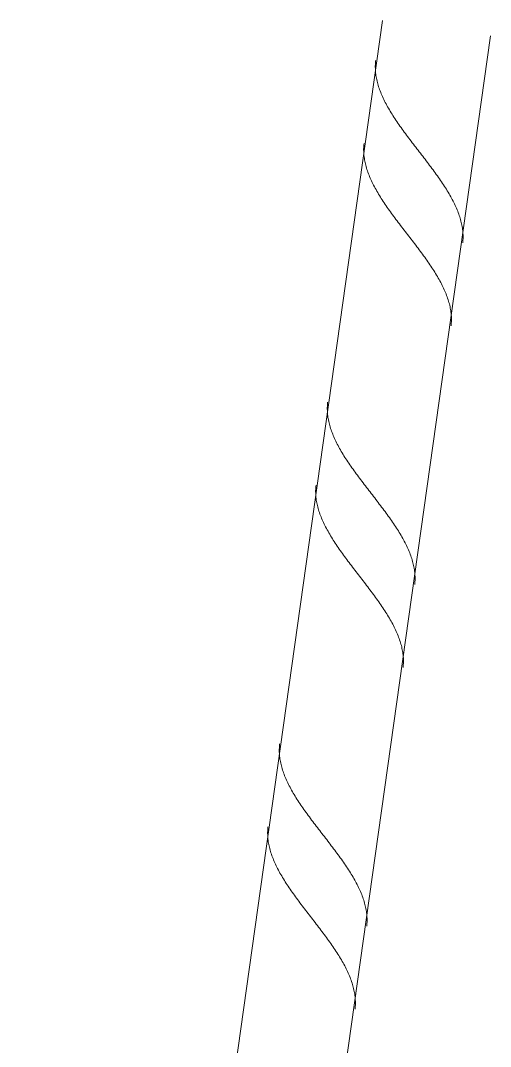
# Model space of a CAD drawing. Header units: inches. Extents: x -19229 to -222, y -6301 to 12387.
# Drawn here: x -19228.318 to -19226.16, y -51.004 to -46.294 of the extents above; entities that cross this region are included whole.
import ezdxf

# ---------------------------------------------------------------- set-up
doc = ezdxf.new("R2010")
doc.units = ezdxf.units.IN
doc.header["$MEASUREMENT"] = 0
doc.layers.add('A-WALL', color=113, linetype='Continuous', lineweight=9)
doc.layers.add('A-WALL-PATT', color=111, linetype='Continuous', lineweight=25)

# ---------------------------------------------------------------- blocks, each defined once
blk = doc.blocks.new('FP_1-DETAIL - PRECAST _ CONC_ - PLANK PARALLEL TO WALL')
at = {"layer": 'A-WALL'}
for p, q in [((17212.0257, -46.2941), (17210.3629, -58.1253)), ((17210.8678, -58.1253), (17212.5208, -46.3637))]:
    blk.add_line(p, q, dxfattribs=at)
at = {"layer": 'A-WALL-PATT', "color": 55, "lineweight": 9}
for p, q in [((17211.9925, -46.4904), (17211.9929, -46.4842)), ((17211.9929, -46.4842), (17211.9936, -46.4781)), ((17211.992, -46.5027), (17211.9921, -46.4965)), ((17211.992, -46.5089), (17211.992, -46.5027)), ((17211.9921, -46.5151), (17211.992, -46.5089)), ((17211.9921, -46.4965), (17211.9925, -46.4904)), ((17211.9924, -46.5213), (17211.9921, -46.5151)), ((17211.9928, -46.5276), (17211.9924, -46.5213)), ((17211.9934, -46.5339), (17211.9928, -46.5276)), ((17211.9941, -46.5402), (17211.9934, -46.5339)), ((17211.995, -46.5465), (17211.9941, -46.5402)), ((17211.996, -46.5528), (17211.995, -46.5465)), ((17211.9972, -46.5592), (17211.996, -46.5528)), ((17211.9985, -46.5656), (17211.9972, -46.5592)), ((17212, -46.572), (17211.9985, -46.5656)), ((17212.0016, -46.5784), (17212, -46.572)), ((17212.0033, -46.5848), (17212.0016, -46.5784)), ((17212.0052, -46.5913), (17212.0033, -46.5848)), ((17212.0072, -46.5978), (17212.0052, -46.5913)), ((17212.0094, -46.6043), (17212.0072, -46.5978)), ((17212.0117, -46.6108), (17212.0094, -46.6043)), ((17212.0141, -46.6173), (17212.0117, -46.6108)), ((17212.0166, -46.6239), (17212.0141, -46.6173)), ((17212.0193, -46.6305), (17212.0166, -46.6239)), ((17212.0221, -46.637), (17212.0193, -46.6305)), ((17212.025, -46.6436), (17212.0221, -46.637)), ((17212.028, -46.6503), (17212.025, -46.6436)), ((17212.0312, -46.6569), (17212.028, -46.6503)), ((17212.0345, -46.6636), (17212.0312, -46.6569)), ((17212.0378, -46.6702), (17212.0345, -46.6636)), ((17212.0413, -46.6769), (17212.0378, -46.6702)), ((17212.0449, -46.6836), (17212.0413, -46.6769)), ((17212.0487, -46.6903), (17212.0449, -46.6836)), ((17212.0525, -46.6971), (17212.0487, -46.6903)), ((17212.0564, -46.7038), (17212.0525, -46.6971)), ((17212.0604, -46.7106), (17212.0564, -46.7038)), ((17212.0645, -46.7174), (17212.0604, -46.7106)), ((17212.0687, -46.7241), (17212.0645, -46.7174)), ((17212.073, -46.7309), (17212.0687, -46.7241)), ((17212.0773, -46.7377), (17212.073, -46.7309)), ((17212.0818, -46.7446), (17212.0773, -46.7377)), ((17212.0863, -46.7514), (17212.0818, -46.7446)), ((17212.0909, -46.7582), (17212.0863, -46.7514)), ((17212.0956, -46.7651), (17212.0909, -46.7582)), ((17212.1003, -46.772), (17212.0956, -46.7651)), ((17212.1051, -46.7788), (17212.1003, -46.772)), ((17212.11, -46.7857), (17212.1051, -46.7788)), ((17212.1149, -46.7926), (17212.11, -46.7857)), ((17212.1199, -46.7995), (17212.1149, -46.7926)), ((17212.125, -46.8064), (17212.1199, -46.7995)), ((17212.13, -46.8133), (17212.125, -46.8064)), ((17212.1352, -46.8202), (17212.13, -46.8133)), ((17211.9395, -46.8644), (17211.9401, -46.8583)), ((17212.1403, -46.8272), (17212.1352, -46.8202)), ((17212.1455, -46.8341), (17212.1403, -46.8272)), ((17212.1508, -46.841), (17212.1455, -46.8341)), ((17212.1561, -46.848), (17212.1508, -46.841)), ((17212.1614, -46.8549), (17212.1561, -46.848)), ((17212.1667, -46.8618), (17212.1614, -46.8549)), ((17211.9385, -46.8829), (17211.9387, -46.8767)), ((17211.9385, -46.8891), (17211.9385, -46.8829)), ((17211.9387, -46.8953), (17211.9385, -46.8891)), ((17211.9387, -46.8767), (17211.939, -46.8705)), ((17211.9389, -46.9015), (17211.9387, -46.8953)), ((17211.9394, -46.9078), (17211.9389, -46.9015)), ((17211.939, -46.8705), (17211.9395, -46.8644)), ((17211.94, -46.9141), (17211.9394, -46.9078)), ((17212.172, -46.8688), (17212.1667, -46.8618)), ((17212.1774, -46.8757), (17212.172, -46.8688)), ((17212.1827, -46.8827), (17212.1774, -46.8757)), ((17212.1881, -46.8896), (17212.1827, -46.8827)), ((17212.1935, -46.8966), (17212.1881, -46.8896)), ((17212.1988, -46.9035), (17212.1935, -46.8966)), ((17212.2042, -46.9105), (17212.1988, -46.9035)), ((17211.9407, -46.9204), (17211.94, -46.9141)), ((17211.9416, -46.9267), (17211.9407, -46.9204)), ((17211.9426, -46.933), (17211.9416, -46.9267)), ((17211.9438, -46.9394), (17211.9426, -46.933)), ((17211.9451, -46.9458), (17211.9438, -46.9394)), ((17211.9466, -46.9522), (17211.9451, -46.9458)), ((17211.9482, -46.9586), (17211.9466, -46.9522)), ((17212.2096, -46.9174), (17212.2042, -46.9105)), ((17212.2149, -46.9244), (17212.2096, -46.9174)), ((17212.2203, -46.9313), (17212.2149, -46.9244)), ((17212.2256, -46.9383), (17212.2203, -46.9313)), ((17212.2309, -46.9452), (17212.2256, -46.9383)), ((17212.2361, -46.9522), (17212.2309, -46.9452)), ((17212.2414, -46.9591), (17212.2361, -46.9522)), ((17211.9499, -46.965), (17211.9482, -46.9586)), ((17211.9518, -46.9715), (17211.9499, -46.965)), ((17211.9538, -46.978), (17211.9518, -46.9715)), ((17211.9559, -46.9845), (17211.9538, -46.978)), ((17211.9582, -46.991), (17211.9559, -46.9845)), ((17211.9606, -46.9975), (17211.9582, -46.991)), ((17211.9632, -47.0041), (17211.9606, -46.9975)), ((17212.2466, -46.966), (17212.2414, -46.9591)), ((17212.2518, -46.9729), (17212.2466, -46.966)), ((17212.2569, -46.9799), (17212.2518, -46.9729)), ((17212.262, -46.9868), (17212.2569, -46.9799)), ((17212.267, -46.9937), (17212.262, -46.9868)), ((17212.272, -47.0006), (17212.267, -46.9937)), ((17212.2769, -47.0075), (17212.272, -47.0006)), ((17211.9658, -47.0106), (17211.9632, -47.0041)), ((17211.9686, -47.0172), (17211.9658, -47.0106)), ((17211.9716, -47.0238), (17211.9686, -47.0172)), ((17211.9746, -47.0305), (17211.9716, -47.0238)), ((17211.9778, -47.0371), (17211.9746, -47.0305)), ((17211.981, -47.0437), (17211.9778, -47.0371)), ((17211.9844, -47.0504), (17211.981, -47.0437)), ((17212.2818, -47.0143), (17212.2769, -47.0075)), ((17212.2866, -47.0212), (17212.2818, -47.0143)), ((17212.2913, -47.0281), (17212.2866, -47.0212)), ((17212.296, -47.0349), (17212.2913, -47.0281)), ((17212.3006, -47.0418), (17212.296, -47.0349)), ((17212.3052, -47.0486), (17212.3006, -47.0418)), ((17212.3096, -47.0554), (17212.3052, -47.0486)), ((17211.9879, -47.0571), (17211.9844, -47.0504)), ((17211.9915, -47.0638), (17211.9879, -47.0571)), ((17211.9952, -47.0705), (17211.9915, -47.0638)), ((17211.999, -47.0773), (17211.9952, -47.0705)), ((17212.0029, -47.084), (17211.999, -47.0773)), ((17212.007, -47.0908), (17212.0029, -47.084)), ((17212.0111, -47.0975), (17212.007, -47.0908)), ((17212.314, -47.0622), (17212.3096, -47.0554)), ((17212.3183, -47.069), (17212.314, -47.0622)), ((17212.3224, -47.0758), (17212.3183, -47.069)), ((17212.3265, -47.0826), (17212.3224, -47.0758)), ((17212.3306, -47.0893), (17212.3265, -47.0826)), ((17212.3345, -47.0961), (17212.3306, -47.0893)), ((17212.3383, -47.1028), (17212.3345, -47.0961)), ((17212.0153, -47.1043), (17212.0111, -47.0975)), ((17212.0195, -47.1111), (17212.0153, -47.1043)), ((17212.0239, -47.1179), (17212.0195, -47.1111)), ((17212.0284, -47.1248), (17212.0239, -47.1179)), ((17212.0329, -47.1316), (17212.0284, -47.1248)), ((17212.0375, -47.1384), (17212.0329, -47.1316)), ((17212.0422, -47.1453), (17212.0375, -47.1384)), ((17212.342, -47.1095), (17212.3383, -47.1028)), ((17212.3456, -47.1162), (17212.342, -47.1095)), ((17212.3491, -47.1229), (17212.3456, -47.1162)), ((17212.3525, -47.1296), (17212.3491, -47.1229)), ((17212.3557, -47.1363), (17212.3525, -47.1296)), ((17212.3589, -47.1429), (17212.3557, -47.1363)), ((17212.3619, -47.1495), (17212.3589, -47.1429)), ((17212.0469, -47.1521), (17212.0422, -47.1453)), ((17212.0517, -47.159), (17212.0469, -47.1521)), ((17212.0566, -47.1659), (17212.0517, -47.159)), ((17212.0615, -47.1728), (17212.0566, -47.1659)), ((17212.0665, -47.1797), (17212.0615, -47.1728)), ((17212.0715, -47.1866), (17212.0665, -47.1797)), ((17212.0766, -47.1935), (17212.0715, -47.1866)), ((17212.3649, -47.1561), (17212.3619, -47.1495)), ((17212.3677, -47.1627), (17212.3649, -47.1561)), ((17212.3703, -47.1693), (17212.3677, -47.1627)), ((17212.3729, -47.1758), (17212.3703, -47.1693)), ((17212.3753, -47.1824), (17212.3729, -47.1758)), ((17212.3776, -47.1889), (17212.3753, -47.1824)), ((17212.3797, -47.1954), (17212.3776, -47.1889)), ((17212.0817, -47.2004), (17212.0766, -47.1935)), ((17212.0869, -47.2073), (17212.0817, -47.2004)), ((17212.0921, -47.2143), (17212.0869, -47.2073)), ((17212.0974, -47.2212), (17212.0921, -47.2143)), ((17212.1026, -47.2281), (17212.0974, -47.2212)), ((17212.1079, -47.2351), (17212.1026, -47.2281)), ((17212.1132, -47.242), (17212.1079, -47.2351)), ((17212.3817, -47.2019), (17212.3797, -47.1954)), ((17212.3836, -47.2083), (17212.3817, -47.2019)), ((17212.3853, -47.2148), (17212.3836, -47.2083)), ((17212.3869, -47.2212), (17212.3853, -47.2148)), ((17212.3884, -47.2276), (17212.3869, -47.2212)), ((17212.3897, -47.234), (17212.3884, -47.2276)), ((17212.3909, -47.2403), (17212.3897, -47.234)), ((17212.1186, -47.249), (17212.1132, -47.242)), ((17212.1239, -47.2559), (17212.1186, -47.249)), ((17212.1293, -47.2629), (17212.1239, -47.2559)), ((17212.1347, -47.2698), (17212.1293, -47.2629)), ((17212.14, -47.2768), (17212.1347, -47.2698)), ((17212.1454, -47.2837), (17212.14, -47.2768)), ((17212.1508, -47.2907), (17212.1454, -47.2837)), ((17212.3919, -47.2467), (17212.3909, -47.2403)), ((17212.3928, -47.253), (17212.3919, -47.2467)), ((17212.3935, -47.2593), (17212.3928, -47.253)), ((17212.3941, -47.2656), (17212.3935, -47.2593)), ((17212.3946, -47.2718), (17212.3941, -47.2656)), ((17212.3948, -47.2781), (17212.3946, -47.2718)), ((17212.395, -47.2843), (17212.3948, -47.2781)), ((17212.395, -47.2905), (17212.395, -47.2843)), ((17212.1561, -47.2976), (17212.1508, -47.2907)), ((17212.1615, -47.3046), (17212.1561, -47.2976)), ((17212.1668, -47.3115), (17212.1615, -47.3046)), ((17212.1722, -47.3185), (17212.1668, -47.3115)), ((17212.1774, -47.3254), (17212.1722, -47.3185)), ((17212.1827, -47.3323), (17212.1774, -47.3254)), ((17212.3934, -47.315), (17212.394, -47.3089)), ((17212.394, -47.3089), (17212.3945, -47.3028)), ((17212.3945, -47.3028), (17212.3948, -47.2967)), ((17212.3948, -47.2967), (17212.395, -47.2905)), ((17212.188, -47.3393), (17212.1827, -47.3323)), ((17212.1932, -47.3462), (17212.188, -47.3393)), ((17212.1983, -47.3531), (17212.1932, -47.3462)), ((17212.2035, -47.36), (17212.1983, -47.3531)), ((17212.2085, -47.3669), (17212.2035, -47.36)), ((17212.2136, -47.3739), (17212.2085, -47.3669)), ((17212.2186, -47.3807), (17212.2136, -47.3739)), ((17212.2235, -47.3876), (17212.2186, -47.3807)), ((17212.2284, -47.3945), (17212.2235, -47.3876)), ((17212.2332, -47.4014), (17212.2284, -47.3945)), ((17212.2379, -47.4083), (17212.2332, -47.4014)), ((17212.2426, -47.4151), (17212.2379, -47.4083)), ((17212.2472, -47.4219), (17212.2426, -47.4151)), ((17212.2517, -47.4288), (17212.2472, -47.4219)), ((17212.2562, -47.4356), (17212.2517, -47.4288)), ((17212.2605, -47.4424), (17212.2562, -47.4356)), ((17212.2648, -47.4492), (17212.2605, -47.4424)), ((17212.269, -47.456), (17212.2648, -47.4492)), ((17212.2731, -47.4628), (17212.269, -47.456)), ((17212.2771, -47.4695), (17212.2731, -47.4628)), ((17212.281, -47.4763), (17212.2771, -47.4695)), ((17212.2849, -47.483), (17212.281, -47.4763)), ((17212.2886, -47.4897), (17212.2849, -47.483)), ((17212.2922, -47.4964), (17212.2886, -47.4897)), ((17212.2957, -47.5031), (17212.2922, -47.4964)), ((17212.299, -47.5098), (17212.2957, -47.5031)), ((17212.3023, -47.5164), (17212.299, -47.5098)), ((17212.3055, -47.5231), (17212.3023, -47.5164)), ((17212.3085, -47.5297), (17212.3055, -47.5231)), ((17212.3114, -47.5363), (17212.3085, -47.5297)), ((17212.3142, -47.5429), (17212.3114, -47.5363)), ((17212.3169, -47.5495), (17212.3142, -47.5429)), ((17212.3194, -47.556), (17212.3169, -47.5495)), ((17212.3219, -47.5626), (17212.3194, -47.556)), ((17212.3241, -47.5691), (17212.3219, -47.5626)), ((17212.3263, -47.5756), (17212.3241, -47.5691)), ((17212.3283, -47.5821), (17212.3263, -47.5756)), ((17212.3302, -47.5885), (17212.3283, -47.5821)), ((17212.3319, -47.595), (17212.3302, -47.5885)), ((17212.3335, -47.6014), (17212.3319, -47.595)), ((17212.335, -47.6078), (17212.3335, -47.6014)), ((17212.3363, -47.6142), (17212.335, -47.6078)), ((17212.3375, -47.6205), (17212.3363, -47.6142)), ((17212.3385, -47.6269), (17212.3375, -47.6205)), ((17212.3394, -47.6332), (17212.3385, -47.6269)), ((17212.3401, -47.6395), (17212.3394, -47.6332)), ((17212.3407, -47.6458), (17212.3401, -47.6395)), ((17212.3411, -47.652), (17212.3407, -47.6458)), ((17212.3414, -47.6583), (17212.3411, -47.652)), ((17212.3415, -47.6645), (17212.3414, -47.6583)), ((17212.3399, -47.6952), (17212.3406, -47.6891)), ((17212.3406, -47.6891), (17212.341, -47.683)), ((17212.341, -47.683), (17212.3414, -47.6768)), ((17212.3414, -47.6768), (17212.3415, -47.6707)), ((17212.3415, -47.6707), (17212.3415, -47.6645)), ((17211.7715, -48.0712), (17211.7717, -48.065)), ((17211.7715, -48.0774), (17211.7715, -48.0712)), ((17211.7717, -48.0836), (17211.7715, -48.0774)), ((17211.7717, -48.065), (17211.772, -48.0589)), ((17211.7719, -48.0898), (17211.7717, -48.0836)), ((17211.772, -48.0589), (17211.7725, -48.0527)), ((17211.7725, -48.0527), (17211.7731, -48.0466)), ((17211.7724, -48.0961), (17211.7719, -48.0898)), ((17211.773, -48.1024), (17211.7724, -48.0961)), ((17211.7737, -48.1087), (17211.773, -48.1024)), ((17211.7746, -48.115), (17211.7737, -48.1087)), ((17211.7756, -48.1213), (17211.7746, -48.115)), ((17211.7768, -48.1277), (17211.7756, -48.1213)), ((17211.7781, -48.1341), (17211.7768, -48.1277)), ((17211.7796, -48.1405), (17211.7781, -48.1341)), ((17211.7812, -48.1469), (17211.7796, -48.1405)), ((17211.7829, -48.1533), (17211.7812, -48.1469)), ((17211.7848, -48.1598), (17211.7829, -48.1533)), ((17211.7868, -48.1663), (17211.7848, -48.1598)), ((17211.7889, -48.1728), (17211.7868, -48.1663)), ((17211.7912, -48.1793), (17211.7889, -48.1728)), ((17211.7936, -48.1858), (17211.7912, -48.1793)), ((17211.7962, -48.1924), (17211.7936, -48.1858)), ((17211.7988, -48.199), (17211.7962, -48.1924)), ((17211.8016, -48.2055), (17211.7988, -48.199)), ((17211.8046, -48.2122), (17211.8016, -48.2055)), ((17211.8076, -48.2188), (17211.8046, -48.2122)), ((17211.8107, -48.2254), (17211.8076, -48.2188)), ((17211.814, -48.2321), (17211.8107, -48.2254)), ((17211.8174, -48.2387), (17211.814, -48.2321)), ((17211.8209, -48.2454), (17211.8174, -48.2387)), ((17211.8245, -48.2521), (17211.8209, -48.2454)), ((17211.8282, -48.2589), (17211.8245, -48.2521)), ((17211.832, -48.2656), (17211.8282, -48.2589)), ((17211.8359, -48.2723), (17211.832, -48.2656)), ((17211.8399, -48.2791), (17211.8359, -48.2723)), ((17211.8441, -48.2859), (17211.8399, -48.2791)), ((17211.8482, -48.2926), (17211.8441, -48.2859)), ((17211.8525, -48.2994), (17211.8482, -48.2926)), ((17211.8569, -48.3063), (17211.8525, -48.2994)), ((17211.8613, -48.3131), (17211.8569, -48.3063)), ((17211.8659, -48.3199), (17211.8613, -48.3131)), ((17211.8705, -48.3268), (17211.8659, -48.3199)), ((17211.8751, -48.3336), (17211.8705, -48.3268)), ((17211.8799, -48.3405), (17211.8751, -48.3336)), ((17211.8847, -48.3473), (17211.8799, -48.3405)), ((17211.8896, -48.3542), (17211.8847, -48.3473)), ((17211.8945, -48.3611), (17211.8896, -48.3542)), ((17211.8995, -48.368), (17211.8945, -48.3611)), ((17211.9045, -48.3749), (17211.8995, -48.368)), ((17211.9096, -48.3818), (17211.9045, -48.3749)), ((17211.9147, -48.3887), (17211.9096, -48.3818)), ((17211.9199, -48.3957), (17211.9147, -48.3887)), ((17211.9251, -48.4026), (17211.9199, -48.3957)), ((17211.9303, -48.4095), (17211.9251, -48.4026)), ((17211.9356, -48.4165), (17211.9303, -48.4095)), ((17211.7181, -48.4514), (17211.7183, -48.4452)), ((17211.7181, -48.4576), (17211.7181, -48.4514)), ((17211.7182, -48.4638), (17211.7181, -48.4576)), ((17211.7183, -48.4452), (17211.7186, -48.4391)), ((17211.7186, -48.4391), (17211.7191, -48.4329)), ((17211.7191, -48.4329), (17211.7197, -48.4268)), ((17211.9409, -48.4234), (17211.9356, -48.4165)), ((17211.9462, -48.4303), (17211.9409, -48.4234)), ((17211.9516, -48.4373), (17211.9462, -48.4303)), ((17211.9569, -48.4442), (17211.9516, -48.4373)), ((17211.9623, -48.4512), (17211.9569, -48.4442)), ((17211.9677, -48.4581), (17211.9623, -48.4512)), ((17211.973, -48.4651), (17211.9677, -48.4581)), ((17211.7185, -48.47), (17211.7182, -48.4638)), ((17211.7189, -48.4763), (17211.7185, -48.47)), ((17211.7195, -48.4826), (17211.7189, -48.4763)), ((17211.7203, -48.4889), (17211.7195, -48.4826)), ((17211.7211, -48.4952), (17211.7203, -48.4889)), ((17211.7222, -48.5015), (17211.7211, -48.4952)), ((17211.7233, -48.5079), (17211.7222, -48.5015)), ((17211.7247, -48.5143), (17211.7233, -48.5079)), ((17211.9784, -48.472), (17211.973, -48.4651)), ((17211.9838, -48.479), (17211.9784, -48.472)), ((17211.9891, -48.4859), (17211.9838, -48.479)), ((17211.9945, -48.4929), (17211.9891, -48.4859)), ((17211.9998, -48.4998), (17211.9945, -48.4929)), ((17212.0051, -48.5068), (17211.9998, -48.4998)), ((17212.0104, -48.5137), (17212.0051, -48.5068)), ((17211.7261, -48.5207), (17211.7247, -48.5143)), ((17211.7277, -48.5271), (17211.7261, -48.5207)), ((17211.7295, -48.5335), (17211.7277, -48.5271)), ((17211.7313, -48.54), (17211.7295, -48.5335)), ((17211.7334, -48.5465), (17211.7313, -48.54)), ((17211.7355, -48.553), (17211.7334, -48.5465)), ((17211.7378, -48.5595), (17211.7355, -48.553)), ((17212.0157, -48.5207), (17212.0104, -48.5137)), ((17212.0209, -48.5276), (17212.0157, -48.5207)), ((17212.0262, -48.5345), (17212.0209, -48.5276)), ((17212.0313, -48.5414), (17212.0262, -48.5345)), ((17212.0365, -48.5484), (17212.0313, -48.5414)), ((17212.0415, -48.5553), (17212.0365, -48.5484)), ((17212.0466, -48.5622), (17212.0415, -48.5553)), ((17211.7402, -48.566), (17211.7378, -48.5595)), ((17211.7427, -48.5726), (17211.7402, -48.566)), ((17211.7454, -48.5791), (17211.7427, -48.5726)), ((17211.7482, -48.5857), (17211.7454, -48.5791)), ((17211.7511, -48.5923), (17211.7482, -48.5857)), ((17211.7542, -48.599), (17211.7511, -48.5923)), ((17211.7573, -48.6056), (17211.7542, -48.599)), ((17212.0516, -48.5691), (17212.0466, -48.5622)), ((17212.0565, -48.576), (17212.0516, -48.5691)), ((17212.0614, -48.5828), (17212.0565, -48.576)), ((17212.0662, -48.5897), (17212.0614, -48.5828)), ((17212.0709, -48.5966), (17212.0662, -48.5897)), ((17212.0756, -48.6034), (17212.0709, -48.5966)), ((17212.0802, -48.6103), (17212.0756, -48.6034)), ((17211.7606, -48.6123), (17211.7573, -48.6056)), ((17211.764, -48.6189), (17211.7606, -48.6123)), ((17211.7675, -48.6256), (17211.764, -48.6189)), ((17211.7711, -48.6323), (17211.7675, -48.6256)), ((17211.7748, -48.639), (17211.7711, -48.6323)), ((17211.7786, -48.6458), (17211.7748, -48.639)), ((17211.7825, -48.6525), (17211.7786, -48.6458)), ((17212.0847, -48.6171), (17212.0802, -48.6103)), ((17212.0892, -48.6239), (17212.0847, -48.6171)), ((17212.0935, -48.6307), (17212.0892, -48.6239)), ((17212.0978, -48.6375), (17212.0935, -48.6307)), ((17212.102, -48.6443), (17212.0978, -48.6375)), ((17212.1061, -48.6511), (17212.102, -48.6443)), ((17211.7865, -48.6593), (17211.7825, -48.6525)), ((17211.7906, -48.666), (17211.7865, -48.6593)), ((17211.7948, -48.6728), (17211.7906, -48.666)), ((17211.7991, -48.6796), (17211.7948, -48.6728)), ((17211.8035, -48.6864), (17211.7991, -48.6796)), ((17211.8079, -48.6933), (17211.8035, -48.6864)), ((17211.8124, -48.7001), (17211.8079, -48.6933)), ((17212.1101, -48.6579), (17212.1061, -48.6511)), ((17212.114, -48.6646), (17212.1101, -48.6579)), ((17212.1178, -48.6713), (17212.114, -48.6646)), ((17212.1216, -48.678), (17212.1178, -48.6713)), ((17212.1252, -48.6847), (17212.1216, -48.678)), ((17212.1287, -48.6914), (17212.1252, -48.6847)), ((17212.132, -48.6981), (17212.1287, -48.6914)), ((17211.817, -48.7069), (17211.8124, -48.7001)), ((17211.8217, -48.7138), (17211.817, -48.7069)), ((17211.8265, -48.7207), (17211.8217, -48.7138)), ((17211.8313, -48.7275), (17211.8265, -48.7207)), ((17211.8361, -48.7344), (17211.8313, -48.7275)), ((17211.8411, -48.7413), (17211.8361, -48.7344)), ((17211.8461, -48.7482), (17211.8411, -48.7413)), ((17212.1353, -48.7048), (17212.132, -48.6981)), ((17212.1385, -48.7114), (17212.1353, -48.7048)), ((17212.1415, -48.718), (17212.1385, -48.7114)), ((17212.1444, -48.7246), (17212.1415, -48.718)), ((17212.1472, -48.7312), (17212.1444, -48.7246)), ((17212.1499, -48.7378), (17212.1472, -48.7312)), ((17212.1524, -48.7443), (17212.1499, -48.7378)), ((17212.1548, -48.7509), (17212.1524, -48.7443)), ((17211.8511, -48.7551), (17211.8461, -48.7482)), ((17211.8562, -48.762), (17211.8511, -48.7551)), ((17211.8613, -48.7689), (17211.8562, -48.762)), ((17211.8665, -48.7758), (17211.8613, -48.7689)), ((17211.8717, -48.7828), (17211.8665, -48.7758)), ((17211.8769, -48.7897), (17211.8717, -48.7828)), ((17211.8822, -48.7966), (17211.8769, -48.7897)), ((17212.1571, -48.7574), (17212.1548, -48.7509)), ((17212.1593, -48.7639), (17212.1571, -48.7574)), ((17212.1613, -48.7704), (17212.1593, -48.7639)), ((17212.1632, -48.7768), (17212.1613, -48.7704)), ((17212.1649, -48.7833), (17212.1632, -48.7768)), ((17212.1665, -48.7897), (17212.1649, -48.7833)), ((17212.168, -48.7961), (17212.1665, -48.7897)), ((17211.8875, -48.8036), (17211.8822, -48.7966)), ((17211.8928, -48.8105), (17211.8875, -48.8036)), ((17211.8981, -48.8175), (17211.8928, -48.8105)), ((17211.9035, -48.8244), (17211.8981, -48.8175)), ((17211.9089, -48.8314), (17211.9035, -48.8244)), ((17211.9142, -48.8383), (17211.9089, -48.8314)), ((17211.9196, -48.8453), (17211.9142, -48.8383)), ((17212.1693, -48.8025), (17212.168, -48.7961)), ((17212.1705, -48.8088), (17212.1693, -48.8025)), ((17212.1715, -48.8152), (17212.1705, -48.8088)), ((17212.1724, -48.8215), (17212.1715, -48.8152)), ((17212.1731, -48.8278), (17212.1724, -48.8215)), ((17212.1737, -48.8341), (17212.1731, -48.8278)), ((17212.1741, -48.8403), (17212.1737, -48.8341)), ((17211.925, -48.8522), (17211.9196, -48.8453)), ((17211.9303, -48.8592), (17211.925, -48.8522)), ((17211.9357, -48.8661), (17211.9303, -48.8592)), ((17211.9411, -48.8731), (17211.9357, -48.8661)), ((17211.9464, -48.88), (17211.9411, -48.8731)), ((17211.9517, -48.887), (17211.9464, -48.88)), ((17212.1729, -48.8835), (17212.1736, -48.8774)), ((17212.1736, -48.8774), (17212.174, -48.8713)), ((17212.174, -48.8713), (17212.1744, -48.8652)), ((17212.1744, -48.8466), (17212.1741, -48.8403)), ((17212.1745, -48.8528), (17212.1744, -48.8466)), ((17212.1744, -48.8652), (17212.1745, -48.859)), ((17212.1745, -48.859), (17212.1745, -48.8528)), ((17211.957, -48.8939), (17211.9517, -48.887)), ((17211.9623, -48.9008), (17211.957, -48.8939)), ((17211.9675, -48.9078), (17211.9623, -48.9008)), ((17211.9727, -48.9147), (17211.9675, -48.9078)), ((17211.9779, -48.9216), (17211.9727, -48.9147)), ((17211.983, -48.9285), (17211.9779, -48.9216)), ((17211.9881, -48.9355), (17211.983, -48.9285)), ((17211.9931, -48.9424), (17211.9881, -48.9355)), ((17211.9981, -48.9493), (17211.9931, -48.9424)), ((17212.0031, -48.9561), (17211.9981, -48.9493)), ((17212.0079, -48.963), (17212.0031, -48.9561)), ((17212.0127, -48.9699), (17212.0079, -48.963)), ((17212.0175, -48.9768), (17212.0127, -48.9699)), ((17212.0222, -48.9836), (17212.0175, -48.9768)), ((17212.0268, -48.9905), (17212.0222, -48.9836)), ((17212.0313, -48.9973), (17212.0268, -48.9905)), ((17212.0357, -49.0041), (17212.0313, -48.9973)), ((17212.0401, -49.0109), (17212.0357, -49.0041)), ((17212.0444, -49.0177), (17212.0401, -49.0109)), ((17212.0486, -49.0245), (17212.0444, -49.0177)), ((17212.0527, -49.0313), (17212.0486, -49.0245)), ((17212.0567, -49.038), (17212.0527, -49.0313)), ((17212.0606, -49.0448), (17212.0567, -49.038)), ((17212.0644, -49.0515), (17212.0606, -49.0448)), ((17212.0681, -49.0582), (17212.0644, -49.0515)), ((17212.0717, -49.0649), (17212.0681, -49.0582)), ((17212.0752, -49.0716), (17212.0717, -49.0649)), ((17212.0786, -49.0783), (17212.0752, -49.0716)), ((17212.0819, -49.0849), (17212.0786, -49.0783)), ((17212.085, -49.0916), (17212.0819, -49.0849)), ((17212.0881, -49.0982), (17212.085, -49.0916)), ((17212.091, -49.1048), (17212.0881, -49.0982)), ((17212.0938, -49.1114), (17212.091, -49.1048)), ((17212.0965, -49.118), (17212.0938, -49.1114)), ((17212.099, -49.1245), (17212.0965, -49.118)), ((17212.1014, -49.1311), (17212.099, -49.1245)), ((17212.1037, -49.1376), (17212.1014, -49.1311)), ((17212.1058, -49.1441), (17212.1037, -49.1376)), ((17212.1079, -49.1506), (17212.1058, -49.1441)), ((17212.1097, -49.157), (17212.1079, -49.1506)), ((17212.1115, -49.1635), (17212.1097, -49.157)), ((17212.1131, -49.1699), (17212.1115, -49.1635)), ((17212.1145, -49.1763), (17212.1131, -49.1699)), ((17212.1159, -49.1827), (17212.1145, -49.1763)), ((17212.117, -49.189), (17212.1159, -49.1827)), ((17212.1181, -49.1954), (17212.117, -49.189)), ((17212.1189, -49.2017), (17212.1181, -49.1954)), ((17212.1197, -49.208), (17212.1189, -49.2017)), ((17212.1202, -49.2143), (17212.1197, -49.208)), ((17212.1207, -49.2205), (17212.1202, -49.2143)), ((17212.1195, -49.2637), (17212.1201, -49.2576)), ((17212.1201, -49.2576), (17212.1206, -49.2515)), ((17212.1206, -49.2515), (17212.1209, -49.2453)), ((17212.121, -49.2268), (17212.1207, -49.2205)), ((17212.1209, -49.2453), (17212.1211, -49.2392)), ((17212.1211, -49.233), (17212.121, -49.2268)), ((17212.1211, -49.2392), (17212.1211, -49.233)), ((17211.5511, -49.6397), (17211.5513, -49.6335)), ((17211.5511, -49.6459), (17211.5511, -49.6397)), ((17211.5513, -49.6335), (17211.5516, -49.6274)), ((17211.5516, -49.6274), (17211.5521, -49.6212)), ((17211.5521, -49.6212), (17211.5527, -49.6151)), ((17211.5512, -49.6521), (17211.5511, -49.6459)), ((17211.5515, -49.6583), (17211.5512, -49.6521)), ((17211.5519, -49.6646), (17211.5515, -49.6583)), ((17211.5525, -49.6709), (17211.5519, -49.6646)), ((17211.5533, -49.6772), (17211.5525, -49.6709)), ((17211.5541, -49.6835), (17211.5533, -49.6772)), ((17211.5552, -49.6898), (17211.5541, -49.6835)), ((17211.5563, -49.6962), (17211.5552, -49.6898)), ((17211.5577, -49.7026), (17211.5563, -49.6962)), ((17211.5591, -49.709), (17211.5577, -49.7026)), ((17211.5607, -49.7154), (17211.5591, -49.709)), ((17211.5625, -49.7218), (17211.5607, -49.7154)), ((17211.5643, -49.7283), (17211.5625, -49.7218)), ((17211.5663, -49.7348), (17211.5643, -49.7283)), ((17211.5685, -49.7413), (17211.5663, -49.7348)), ((17211.5708, -49.7478), (17211.5685, -49.7413)), ((17211.5732, -49.7543), (17211.5708, -49.7478)), ((17211.5757, -49.7609), (17211.5732, -49.7543)), ((17211.5784, -49.7675), (17211.5757, -49.7609)), ((17211.5812, -49.7741), (17211.5784, -49.7675)), ((17211.5841, -49.7807), (17211.5812, -49.7741)), ((17211.5872, -49.7873), (17211.5841, -49.7807)), ((17211.5903, -49.7939), (17211.5872, -49.7873)), ((17211.5936, -49.8006), (17211.5903, -49.7939)), ((17211.597, -49.8072), (17211.5936, -49.8006)), ((17211.6005, -49.8139), (17211.597, -49.8072)), ((17211.6041, -49.8206), (17211.6005, -49.8139)), ((17211.6078, -49.8274), (17211.6041, -49.8206)), ((17211.6116, -49.8341), (17211.6078, -49.8274)), ((17211.6155, -49.8408), (17211.6116, -49.8341)), ((17211.6195, -49.8476), (17211.6155, -49.8408)), ((17211.6236, -49.8544), (17211.6195, -49.8476)), ((17211.6278, -49.8612), (17211.6236, -49.8544)), ((17211.6321, -49.868), (17211.6278, -49.8612)), ((17211.6365, -49.8748), (17211.6321, -49.868)), ((17211.6409, -49.8816), (17211.6365, -49.8748)), ((17211.6454, -49.8884), (17211.6409, -49.8816)), ((17211.65, -49.8953), (17211.6454, -49.8884)), ((17211.6547, -49.9021), (17211.65, -49.8953)), ((17211.6595, -49.909), (17211.6547, -49.9021)), ((17211.6643, -49.9158), (17211.6595, -49.909)), ((17211.6691, -49.9227), (17211.6643, -49.9158)), ((17211.6741, -49.9296), (17211.6691, -49.9227)), ((17211.679, -49.9365), (17211.6741, -49.9296)), ((17211.6841, -49.9434), (17211.679, -49.9365)), ((17211.6892, -49.9503), (17211.6841, -49.9434)), ((17211.6943, -49.9572), (17211.6892, -49.9503)), ((17211.6995, -49.9642), (17211.6943, -49.9572)), ((17211.7047, -49.9711), (17211.6995, -49.9642)), ((17211.4977, -50.0199), (17211.4978, -50.0137)), ((17211.4978, -50.0137), (17211.4982, -50.0076)), ((17211.4982, -50.0076), (17211.4986, -50.0014)), ((17211.4986, -50.0014), (17211.4992, -49.9953)), ((17211.7099, -49.978), (17211.7047, -49.9711)), ((17211.7152, -49.985), (17211.7099, -49.978)), ((17211.7205, -49.9919), (17211.7152, -49.985)), ((17211.7258, -49.9988), (17211.7205, -49.9919)), ((17211.7311, -50.0058), (17211.7258, -49.9988)), ((17211.7365, -50.0127), (17211.7311, -50.0058)), ((17211.7418, -50.0197), (17211.7365, -50.0127)), ((17211.4976, -50.0261), (17211.4977, -50.0199)), ((17211.4978, -50.0323), (17211.4976, -50.0261)), ((17211.4981, -50.0385), (17211.4978, -50.0323)), ((17211.4985, -50.0448), (17211.4981, -50.0385)), ((17211.4991, -50.0511), (17211.4985, -50.0448)), ((17211.4998, -50.0574), (17211.4991, -50.0511)), ((17211.5007, -50.0637), (17211.4998, -50.0574)), ((17211.7472, -50.0266), (17211.7418, -50.0197)), ((17211.7526, -50.0336), (17211.7472, -50.0266)), ((17211.758, -50.0405), (17211.7526, -50.0336)), ((17211.7633, -50.0475), (17211.758, -50.0405)), ((17211.7687, -50.0544), (17211.7633, -50.0475)), ((17211.774, -50.0614), (17211.7687, -50.0544)), ((17211.7794, -50.0683), (17211.774, -50.0614)), ((17211.5017, -50.07), (17211.5007, -50.0637)), ((17211.5029, -50.0764), (17211.5017, -50.07)), ((17211.5042, -50.0828), (17211.5029, -50.0764)), ((17211.5057, -50.0892), (17211.5042, -50.0828)), ((17211.5073, -50.0956), (17211.5057, -50.0892)), ((17211.509, -50.102), (17211.5073, -50.0956)), ((17211.5109, -50.1085), (17211.509, -50.102)), ((17211.5129, -50.115), (17211.5109, -50.1085)), ((17211.7847, -50.0753), (17211.7794, -50.0683)), ((17211.79, -50.0822), (17211.7847, -50.0753)), ((17211.7953, -50.0892), (17211.79, -50.0822)), ((17211.8005, -50.0961), (17211.7953, -50.0892)), ((17211.8057, -50.103), (17211.8005, -50.0961)), ((17211.8109, -50.1099), (17211.8057, -50.103)), ((17211.816, -50.1169), (17211.8109, -50.1099)), ((17211.5151, -50.1215), (17211.5129, -50.115)), ((17211.5173, -50.128), (17211.5151, -50.1215)), ((17211.5198, -50.1345), (17211.5173, -50.128)), ((17211.5223, -50.1411), (17211.5198, -50.1345)), ((17211.525, -50.1476), (17211.5223, -50.1411)), ((17211.5278, -50.1542), (17211.525, -50.1476)), ((17211.5307, -50.1608), (17211.5278, -50.1542)), ((17211.8211, -50.1238), (17211.816, -50.1169)), ((17211.8261, -50.1307), (17211.8211, -50.1238)), ((17211.8311, -50.1376), (17211.8261, -50.1307)), ((17211.836, -50.1445), (17211.8311, -50.1376)), ((17211.8409, -50.1513), (17211.836, -50.1445)), ((17211.8457, -50.1582), (17211.8409, -50.1513)), ((17211.5337, -50.1675), (17211.5307, -50.1608)), ((17211.5369, -50.1741), (17211.5337, -50.1675)), ((17211.5401, -50.1808), (17211.5369, -50.1741)), ((17211.5435, -50.1874), (17211.5401, -50.1808)), ((17211.547, -50.1941), (17211.5435, -50.1874)), ((17211.5506, -50.2008), (17211.547, -50.1941)), ((17211.5543, -50.2075), (17211.5506, -50.2008)), ((17211.8505, -50.1651), (17211.8457, -50.1582)), ((17211.8551, -50.1719), (17211.8505, -50.1651)), ((17211.8597, -50.1788), (17211.8551, -50.1719)), ((17211.8643, -50.1856), (17211.8597, -50.1788)), ((17211.8687, -50.1924), (17211.8643, -50.1856)), ((17211.8731, -50.1992), (17211.8687, -50.1924)), ((17211.8774, -50.206), (17211.8731, -50.1992)), ((17211.5582, -50.2143), (17211.5543, -50.2075)), ((17211.5621, -50.221), (17211.5582, -50.2143)), ((17211.5661, -50.2278), (17211.5621, -50.221)), ((17211.5702, -50.2345), (17211.5661, -50.2278)), ((17211.5744, -50.2413), (17211.5702, -50.2345)), ((17211.5787, -50.2481), (17211.5744, -50.2413)), ((17211.583, -50.2549), (17211.5787, -50.2481)), ((17211.8816, -50.2128), (17211.8774, -50.206)), ((17211.8857, -50.2196), (17211.8816, -50.2128)), ((17211.8897, -50.2264), (17211.8857, -50.2196)), ((17211.8936, -50.2331), (17211.8897, -50.2264)), ((17211.8974, -50.2398), (17211.8936, -50.2331)), ((17211.9011, -50.2466), (17211.8974, -50.2398)), ((17211.9047, -50.2533), (17211.9011, -50.2466)), ((17211.5875, -50.2618), (17211.583, -50.2549)), ((17211.592, -50.2686), (17211.5875, -50.2618)), ((17211.5966, -50.2754), (17211.592, -50.2686)), ((17211.6013, -50.2823), (17211.5966, -50.2754)), ((17211.606, -50.2892), (17211.6013, -50.2823)), ((17211.6108, -50.296), (17211.606, -50.2892)), ((17211.6157, -50.3029), (17211.6108, -50.296)), ((17211.9082, -50.2599), (17211.9047, -50.2533)), ((17211.9116, -50.2666), (17211.9082, -50.2599)), ((17211.9149, -50.2733), (17211.9116, -50.2666)), ((17211.918, -50.2799), (17211.9149, -50.2733)), ((17211.9211, -50.2865), (17211.918, -50.2799)), ((17211.924, -50.2931), (17211.9211, -50.2865)), ((17211.9268, -50.2997), (17211.924, -50.2931)), ((17211.6206, -50.3098), (17211.6157, -50.3029)), ((17211.6256, -50.3167), (17211.6206, -50.3098)), ((17211.6307, -50.3236), (17211.6256, -50.3167)), ((17211.6357, -50.3305), (17211.6307, -50.3236)), ((17211.6409, -50.3374), (17211.6357, -50.3305)), ((17211.646, -50.3443), (17211.6409, -50.3374)), ((17211.6512, -50.3513), (17211.646, -50.3443)), ((17211.9294, -50.3063), (17211.9268, -50.2997)), ((17211.932, -50.3129), (17211.9294, -50.3063)), ((17211.9344, -50.3194), (17211.932, -50.3129)), ((17211.9367, -50.3259), (17211.9344, -50.3194)), ((17211.9388, -50.3324), (17211.9367, -50.3259)), ((17211.9408, -50.3389), (17211.9388, -50.3324)), ((17211.9427, -50.3453), (17211.9408, -50.3389)), ((17211.9445, -50.3518), (17211.9427, -50.3453)), ((17211.6565, -50.3582), (17211.6512, -50.3513)), ((17211.6617, -50.3651), (17211.6565, -50.3582)), ((17211.667, -50.3721), (17211.6617, -50.3651)), ((17211.6724, -50.379), (17211.667, -50.3721)), ((17211.6777, -50.386), (17211.6724, -50.379)), ((17211.6831, -50.3929), (17211.6777, -50.386)), ((17211.6884, -50.3999), (17211.6831, -50.3929)), ((17211.9461, -50.3582), (17211.9445, -50.3518)), ((17211.9475, -50.3646), (17211.9461, -50.3582)), ((17211.9488, -50.371), (17211.9475, -50.3646)), ((17211.95, -50.3773), (17211.9488, -50.371)), ((17211.951, -50.3837), (17211.95, -50.3773)), ((17211.9519, -50.39), (17211.951, -50.3837)), ((17211.9527, -50.3963), (17211.9519, -50.39)), ((17211.6938, -50.4068), (17211.6884, -50.3999)), ((17211.6992, -50.4138), (17211.6938, -50.4068)), ((17211.7045, -50.4207), (17211.6992, -50.4138)), ((17211.7099, -50.4277), (17211.7045, -50.4207)), ((17211.7153, -50.4346), (17211.7099, -50.4277)), ((17211.7206, -50.4416), (17211.7153, -50.4346)), ((17211.9532, -50.4026), (17211.9527, -50.3963)), ((17211.9531, -50.4459), (17211.9536, -50.4398)), ((17211.9537, -50.4088), (17211.9532, -50.4026)), ((17211.9536, -50.4398), (17211.9539, -50.4337)), ((17211.954, -50.4151), (17211.9537, -50.4088)), ((17211.9539, -50.4337), (17211.9541, -50.4275)), ((17211.9541, -50.4213), (17211.954, -50.4151)), ((17211.9541, -50.4275), (17211.9541, -50.4213)), ((17211.726, -50.4485), (17211.7206, -50.4416)), ((17211.7313, -50.4555), (17211.726, -50.4485)), ((17211.7366, -50.4624), (17211.7313, -50.4555)), ((17211.7418, -50.4693), (17211.7366, -50.4624)), ((17211.7471, -50.4763), (17211.7418, -50.4693)), ((17211.7523, -50.4832), (17211.7471, -50.4763)), ((17211.7575, -50.4901), (17211.7523, -50.4832)), ((17211.9525, -50.4521), (17211.9531, -50.4459)), ((17211.7626, -50.497), (17211.7575, -50.4901)), ((17211.7677, -50.504), (17211.7626, -50.497)), ((17211.7727, -50.5109), (17211.7677, -50.504)), ((17211.7777, -50.5178), (17211.7727, -50.5109)), ((17211.7826, -50.5246), (17211.7777, -50.5178)), ((17211.7875, -50.5315), (17211.7826, -50.5246)), ((17211.7923, -50.5384), (17211.7875, -50.5315)), ((17211.797, -50.5453), (17211.7923, -50.5384)), ((17211.8017, -50.5521), (17211.797, -50.5453)), ((17211.8063, -50.559), (17211.8017, -50.5521)), ((17211.8108, -50.5658), (17211.8063, -50.559)), ((17211.8153, -50.5726), (17211.8108, -50.5658)), ((17211.8197, -50.5794), (17211.8153, -50.5726)), ((17211.8239, -50.5862), (17211.8197, -50.5794)), ((17211.8281, -50.593), (17211.8239, -50.5862)), ((17211.8322, -50.5998), (17211.8281, -50.593)), ((17211.8362, -50.6065), (17211.8322, -50.5998)), ((17211.8402, -50.6133), (17211.8362, -50.6065)), ((17211.844, -50.62), (17211.8402, -50.6133)), ((17211.8477, -50.6267), (17211.844, -50.62)), ((17211.8513, -50.6334), (17211.8477, -50.6267)), ((17211.8548, -50.6401), (17211.8513, -50.6334)), ((17211.8582, -50.6468), (17211.8548, -50.6401)), ((17211.8614, -50.6535), (17211.8582, -50.6468)), ((17211.8646, -50.6601), (17211.8614, -50.6535)), ((17211.8676, -50.6667), (17211.8646, -50.6601)), ((17211.8706, -50.6733), (17211.8676, -50.6667)), ((17211.8733, -50.6799), (17211.8706, -50.6733)), ((17211.876, -50.6865), (17211.8733, -50.6799)), ((17211.8786, -50.693), (17211.876, -50.6865)), ((17211.881, -50.6996), (17211.8786, -50.693)), ((17211.8833, -50.7061), (17211.881, -50.6996)), ((17211.8854, -50.7126), (17211.8833, -50.7061)), ((17211.8874, -50.7191), (17211.8854, -50.7126)), ((17211.8893, -50.7255), (17211.8874, -50.7191)), ((17211.891, -50.732), (17211.8893, -50.7255)), ((17211.8926, -50.7384), (17211.891, -50.732)), ((17211.8941, -50.7448), (17211.8926, -50.7384)), ((17211.8954, -50.7512), (17211.8941, -50.7448)), ((17211.8966, -50.7575), (17211.8954, -50.7512)), ((17211.8976, -50.7639), (17211.8966, -50.7575)), ((17211.8985, -50.7702), (17211.8976, -50.7639)), ((17211.8992, -50.7765), (17211.8985, -50.7702)), ((17211.8998, -50.7828), (17211.8992, -50.7765)), ((17211.9002, -50.789), (17211.8998, -50.7828)), ((17211.9005, -50.7953), (17211.9002, -50.789)), ((17211.9002, -50.82), (17211.9005, -50.8138)), ((17211.9007, -50.8015), (17211.9005, -50.7953)), ((17211.9005, -50.8138), (17211.9007, -50.8077)), ((17211.9007, -50.8077), (17211.9007, -50.8015)), ((17211.8991, -50.8322), (17211.8997, -50.8261)), ((17211.8997, -50.8261), (17211.9002, -50.82))]:
    blk.add_line(p, q, dxfattribs=at)
blk = doc.blocks.new('Dowel7 - Dowel-1936060-DETAIL - PRECAST _ CONC_ - PLANK PARALLEL TO WALL')
at = {"layer": 'A-WALL'}
blk.add_blockref('FP_1-DETAIL - PRECAST _ CONC_ - PLANK PARALLEL TO WALL', (-18219.3403, 0), dxfattribs=at)

msp = doc.modelspace()

# ---------------------------------------------------------------- block references
at = {"layer": 'A-WALL'}
msp.add_blockref('Dowel7 - Dowel-1936060-DETAIL - PRECAST _ CONC_ - PLANK PARALLEL TO WALL', (-18219.3403, 0), dxfattribs=at)

doc.saveas('drawing.dxf')
